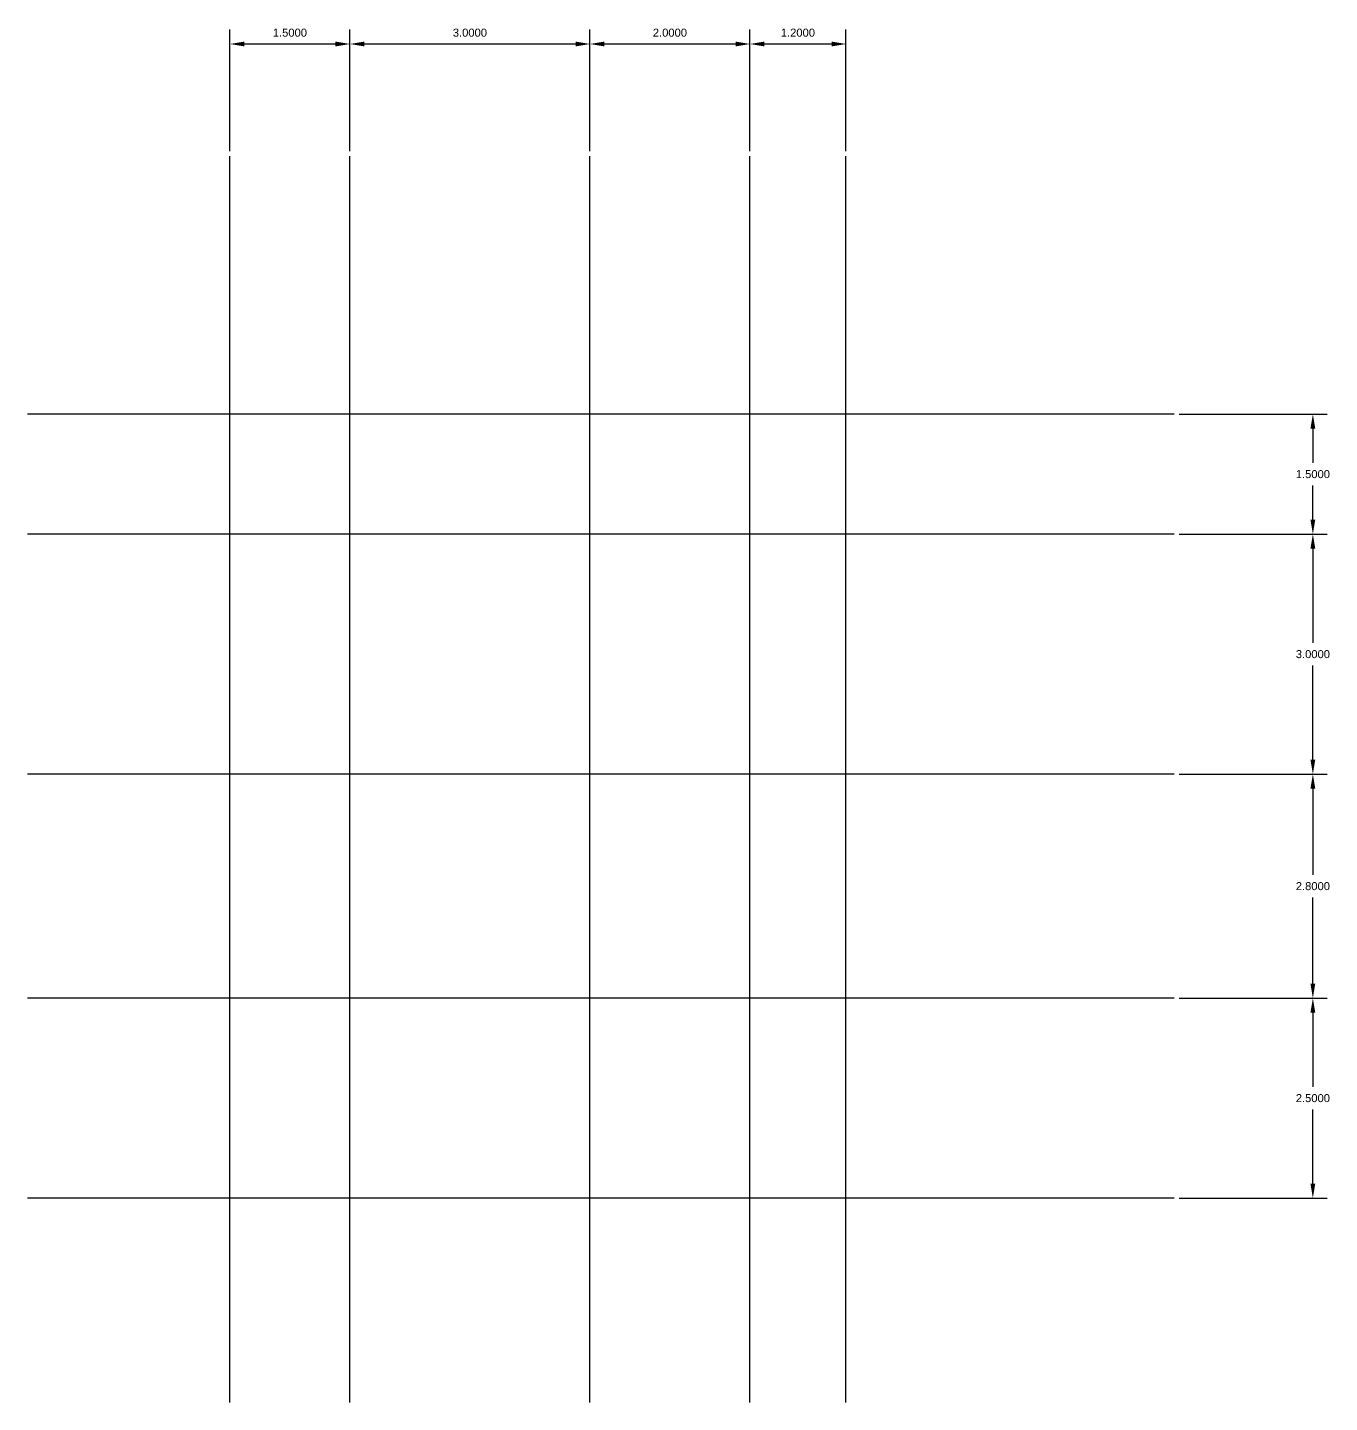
# Model space of a CAD drawing. Header units: inches. Extents: x 6.1 to 60.8, y -9.4 to 15.4.
# Drawn here: x 6.1 to 22.38, y -5.3 to 11.89 of the extents above; entities that cross this region are included whole.
import ezdxf

# ---------------------------------------------------------------- set-up
doc = ezdxf.new("R2010")
doc.units = ezdxf.units.IN
doc.header["$MEASUREMENT"] = 0
doc.styles.add('Annotative', font='arial.ttf')
doc.dimstyles.get("Standard").update_dxf_attribs({"dimtxt": 0.1, "dimasz": 0.18, "dimexe": 0.18, "dimexo": 0.0625, "dimgap": 0.09, "dimtad": 1, "dimtih": 1, "dimtoh": 1, "dimdec": 4, "dimzin": 0, "dimdsep": 46, "dimtxsty": 'Annotative', "dimcen": 0.09, "dimadec": 0, "dimazin": 0, "dimtfac": 1, "dimtdec": 4, "dimtofl": 0, "dimtmove": 0, "dimatfit": 3, "dimfxl": 1, "dimtolj": 1, "dimtzin": 0, "dimarcsym": 0})

# ---------------------------------------------------------------- blocks, each defined once
blk = doc.blocks.new('*D1')
at = {"color": 0, "lineweight": -2, "transparency": 16777216}
for p, q in [((8.633, 10.342), (8.633, 11.863)), ((10.133, 10.342), (10.133, 11.863)), ((8.813, 11.683), (9.953, 11.683))]:
    blk.add_line(p, q, dxfattribs=at)
at = {"color": 0, "transparency": 16777216}
for points in [[(8.813, 11.713), (8.813, 11.653), (8.633, 11.683)], [(9.953, 11.713), (9.953, 11.653), (10.133, 11.683)]]:
    blk.add_solid(points, dxfattribs=at)
at = {"layer": 'Defpoints', "color": 0, "transparency": 16777216}
for p in [(10.133, 11.683), (8.633, 10.28), (10.133, 10.28)]:
    blk.add_point(p, dxfattribs=at)
at = {"color": 0, "transparency": 16777216, "insert": (9.383, 11.824), "char_height": 0.1, "attachment_point": 5, "style": 'Annotative'}
blk.add_mtext('\\A1;1.5000', dxfattribs=at)
blk = doc.blocks.new('*D2')
at = {"color": 0, "lineweight": -2, "transparency": 16777216}
for p, q in [((10.133, 10.342), (10.133, 11.863)), ((13.133, 10.342), (13.133, 11.863)), ((10.313, 11.683), (12.953, 11.683))]:
    blk.add_line(p, q, dxfattribs=at)
at = {"color": 0, "transparency": 16777216}
for points in [[(10.313, 11.713), (10.313, 11.653), (10.133, 11.683)], [(12.953, 11.713), (12.953, 11.653), (13.133, 11.683)]]:
    blk.add_solid(points, dxfattribs=at)
at = {"layer": 'Defpoints', "color": 0, "transparency": 16777216}
for p in [(13.133, 11.683), (10.133, 10.28), (13.133, 10.28)]:
    blk.add_point(p, dxfattribs=at)
at = {"color": 0, "transparency": 16777216, "insert": (11.633, 11.824), "char_height": 0.1, "attachment_point": 5, "style": 'Annotative'}
blk.add_mtext('\\A1;3.0000', dxfattribs=at)
blk = doc.blocks.new('*D3')
at = {"color": 0, "lineweight": -2, "transparency": 16777216}
for p, q in [((13.133, 10.342), (13.133, 11.863)), ((15.133, 10.342), (15.133, 11.863)), ((13.313, 11.683), (14.953, 11.683))]:
    blk.add_line(p, q, dxfattribs=at)
at = {"color": 0, "transparency": 16777216}
for points in [[(13.313, 11.713), (13.313, 11.653), (13.133, 11.683)], [(14.953, 11.713), (14.953, 11.653), (15.133, 11.683)]]:
    blk.add_solid(points, dxfattribs=at)
at = {"layer": 'Defpoints', "color": 0, "transparency": 16777216}
for p in [(15.133, 11.683), (13.133, 10.28), (15.133, 10.28)]:
    blk.add_point(p, dxfattribs=at)
at = {"color": 0, "transparency": 16777216, "insert": (14.133, 11.824), "char_height": 0.1, "attachment_point": 5, "style": 'Annotative'}
blk.add_mtext('\\A1;2.0000', dxfattribs=at)
blk = doc.blocks.new('*D4')
at = {"color": 0, "lineweight": -2, "transparency": 16777216}
for p, q in [((15.133, 10.342), (15.133, 11.863)), ((16.333, 10.342), (16.333, 11.863)), ((15.313, 11.683), (16.153, 11.683))]:
    blk.add_line(p, q, dxfattribs=at)
at = {"color": 0, "transparency": 16777216}
for points in [[(15.313, 11.713), (15.313, 11.653), (15.133, 11.683)], [(16.153, 11.713), (16.153, 11.653), (16.333, 11.683)]]:
    blk.add_solid(points, dxfattribs=at)
at = {"layer": 'Defpoints', "color": 0, "transparency": 16777216}
for p in [(16.333, 11.683), (15.133, 10.28), (16.333, 10.28)]:
    blk.add_point(p, dxfattribs=at)
at = {"color": 0, "transparency": 16777216, "insert": (15.733, 11.824), "char_height": 0.1, "attachment_point": 5, "style": 'Annotative'}
blk.add_mtext('\\A1;1.2000', dxfattribs=at)
blk = doc.blocks.new('*D5')
at = {"color": 0, "lineweight": -2, "transparency": 16777216}
for p, q in [((20.498, 7.056), (22.35, 7.056)), ((22.17, 6.876), (22.17, 6.447)), ((22.17, 5.736), (22.17, 6.165)), ((20.498, 5.556), (22.35, 5.556))]:
    blk.add_line(p, q, dxfattribs=at)
at = {"color": 0, "transparency": 16777216}
for points in [[(22.14, 6.876), (22.2, 6.876), (22.17, 7.056)], [(22.14, 5.736), (22.2, 5.736), (22.17, 5.556)]]:
    blk.add_solid(points, dxfattribs=at)
at = {"layer": 'Defpoints', "color": 0, "transparency": 16777216}
for p in [(20.436, 7.056), (20.436, 5.556), (22.17, 5.556)]:
    blk.add_point(p, dxfattribs=at)
at = {"color": 0, "transparency": 16777216, "insert": (22.17, 6.306), "char_height": 0.1, "attachment_point": 5, "style": 'Annotative'}
blk.add_mtext('\\A1;1.5000', dxfattribs=at)
blk = doc.blocks.new('*D6')
at = {"color": 0, "lineweight": -2, "transparency": 16777216}
for p, q in [((20.498, 5.556), (22.35, 5.556)), ((22.17, 5.376), (22.17, 4.197)), ((22.17, 2.736), (22.17, 3.915)), ((20.498, 2.556), (22.35, 2.556))]:
    blk.add_line(p, q, dxfattribs=at)
at = {"color": 0, "transparency": 16777216}
for points in [[(22.14, 5.376), (22.2, 5.376), (22.17, 5.556)], [(22.14, 2.736), (22.2, 2.736), (22.17, 2.556)]]:
    blk.add_solid(points, dxfattribs=at)
at = {"layer": 'Defpoints', "color": 0, "transparency": 16777216}
for p in [(20.436, 5.556), (20.436, 2.556), (22.17, 2.556)]:
    blk.add_point(p, dxfattribs=at)
at = {"color": 0, "transparency": 16777216, "insert": (22.17, 4.056), "char_height": 0.1, "attachment_point": 5, "style": 'Annotative'}
blk.add_mtext('\\A1;3.0000', dxfattribs=at)
blk = doc.blocks.new('*D7')
at = {"color": 0, "lineweight": -2, "transparency": 16777216}
for p, q in [((20.498, 2.556), (22.35, 2.556)), ((22.17, 2.376), (22.17, 1.297)), ((22.17, -0.064), (22.17, 1.015)), ((20.498, -0.244), (22.35, -0.244))]:
    blk.add_line(p, q, dxfattribs=at)
at = {"color": 0, "transparency": 16777216}
for points in [[(22.14, 2.376), (22.2, 2.376), (22.17, 2.556)], [(22.14, -0.064), (22.2, -0.064), (22.17, -0.244)]]:
    blk.add_solid(points, dxfattribs=at)
at = {"layer": 'Defpoints', "color": 0, "transparency": 16777216}
for p in [(20.436, 2.556), (20.436, -0.244), (22.17, -0.244)]:
    blk.add_point(p, dxfattribs=at)
at = {"color": 0, "transparency": 16777216, "insert": (22.17, 1.156), "char_height": 0.1, "attachment_point": 5, "style": 'Annotative'}
blk.add_mtext('\\A1;2.8000', dxfattribs=at)
blk = doc.blocks.new('*D8')
at = {"color": 0, "lineweight": -2, "transparency": 16777216}
for p, q in [((20.498, -0.244), (22.35, -0.244)), ((22.17, -0.424), (22.17, -1.353)), ((22.17, -2.564), (22.17, -1.635)), ((20.498, -2.744), (22.35, -2.744))]:
    blk.add_line(p, q, dxfattribs=at)
at = {"color": 0, "transparency": 16777216}
for points in [[(22.14, -0.424), (22.2, -0.424), (22.17, -0.244)], [(22.14, -2.564), (22.2, -2.564), (22.17, -2.744)]]:
    blk.add_solid(points, dxfattribs=at)
at = {"layer": 'Defpoints', "color": 0, "transparency": 16777216}
for p in [(20.436, -0.244), (20.436, -2.744), (22.17, -2.744)]:
    blk.add_point(p, dxfattribs=at)
at = {"color": 0, "transparency": 16777216, "insert": (22.17, -1.494), "char_height": 0.1, "attachment_point": 5, "style": 'Annotative'}
blk.add_mtext('\\A1;2.5000', dxfattribs=at)

msp = doc.modelspace()

# ---------------------------------------------------------------- linework, layer by layer
at = {"color": 244, "lineweight": 30, "true_color": 0x991b1e}
for p, q in [((8.63269, -5.29788), (8.63269, 10.27953)), ((10.13269, -5.29788), (10.13269, 10.27953)), ((13.13269, -5.29788), (13.13269, 10.27953)), ((15.13269, -5.29788), (15.13269, 10.27953)), ((16.33269, -5.29788), (16.33269, 10.27953))]:
    msp.add_line(p, q, dxfattribs=at)
at = {"color": 114, "true_color": 0x139b48}
for p, q in [((20.43555, 7.05565), (6.1031, 7.05565)), ((20.43555, 5.55565), (6.1031, 5.55565)), ((20.43555, 2.55565), (6.1031, 2.55565)), ((20.43555, -0.24435), (6.1031, -0.24435)), ((20.43555, -2.74435), (6.1031, -2.74435))]:
    msp.add_line(p, q, dxfattribs=at)

# ---------------------------------------------------------------- dimensions: what is measured, and where the dimension line sits
dim = msp.add_linear_dim(base=(10.13269, 11.6825), p1=(8.63269, 10.27953), p2=(10.13269, 10.27953), dimstyle='Standard')
dim.commit()
dim.dimension.update_dxf_attribs({"geometry": '*D1', "text_midpoint": (9.38269, 11.82356)})
for base, p1, p2, picture, middle in [((13.13269, 11.6825), (10.13269, 10.27953), (13.13269, 10.27953), '*D2', (11.63269, 11.82359)), ((15.13269, 11.6825), (13.13269, 10.27953), (15.13269, 10.27953), '*D3', (14.13269, 11.82356)), ((16.33269, 11.6825), (15.13269, 10.27953), (16.33269, 10.27953), '*D4', (15.73269, 11.82356))]:
    dim = msp.add_linear_dim(base=base, p1=p1, p2=p2, dimstyle='Standard', override={"dimtmove": 1})
    dim.commit()
    dim.dimension.update_dxf_attribs({"geometry": picture, "text_midpoint": middle})
dim = msp.add_linear_dim(base=(22.16952, 5.55565), p1=(20.43555, 7.05565), p2=(20.43555, 5.55565), angle=90, dimstyle='Standard')
dim.commit()
dim.dimension.update_dxf_attribs({"geometry": '*D5', "text_midpoint": (22.16952, 6.30565)})
for base, p1, p2, picture, middle in [((22.16952, 2.55565), (20.43555, 5.55565), (20.43555, 2.55565), '*D6', (22.16952, 4.05565)), ((22.16952, -0.24435), (20.43555, 2.55565), (20.43555, -0.24435), '*D7', (22.16952, 1.15565)), ((22.16952, -2.74435), (20.43555, -0.24435), (20.43555, -2.74435), '*D8', (22.16952, -1.49435))]:
    dim = msp.add_linear_dim(base=base, p1=p1, p2=p2, angle=90, dimstyle='Standard', override={"dimtmove": 1})
    dim.commit()
    dim.dimension.update_dxf_attribs({"geometry": picture, "text_midpoint": middle})

doc.saveas('drawing.dxf')
